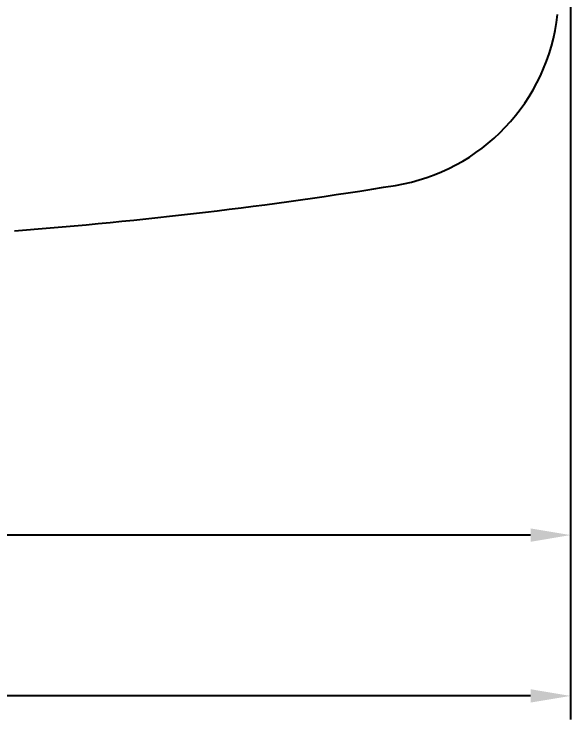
# Model space of a CAD drawing. Header units: millimetres. Extents: x 0 to 1800, y -67 to 2530.
# Drawn here: x 713.2 to 949.2, y 1154.8 to 1460.3 of the extents above; entities that cross this region are included whole.
import ezdxf

# ---------------------------------------------------------------- set-up
doc = ezdxf.new("R2010")
doc.units = ezdxf.units.MM
doc.layers.add('내부선 및 부속', color=4, linetype='Continuous')
doc.layers.add('치수선', color=7, linetype='Continuous')
doc.styles.add('____', font='')
doc.styles.get('____').set_extended_font_data('굴림')
doc.dimstyles.new('MSADIM', dxfattribs={"dimtxt": 33, "dimasz": 17, "dimexe": 10, "dimexo": 7.5, "dimgap": 10, "dimtad": 0, "dimtih": 1, "dimtoh": 1, "dimdec": 0, "dimzin": 1, "dimdsep": 46, "dimtxsty": '____', "dimcen": 11.25, "dimadec": 0, "dimazin": 0, "dimtfac": 1, "dimtdec": 0, "dimtix": 1, "dimtmove": 0, "dimatfit": 3, "dimfxl": 0, "dimtolj": 1, "dimtzin": 1, "dimarcsym": 0})

# ---------------------------------------------------------------- blocks, each defined once
blk = doc.blocks.new('*D8')
at = {"layer": '치수선', "color": 0, "linetype": 'Continuous', "lineweight": -2}
for p, q in [((949.2, 1554.8), (949.2, 1161.25)), ((224.2, 1274.8), (224.2, 1161.25)), ((241.2, 1171.25), (549.55, 1171.25)), ((932.2, 1171.25), (623.85, 1171.25))]:
    blk.add_line(p, q, dxfattribs=at)
at = {"layer": '치수선', "color": 0, "linetype": 'Continuous'}
for points in [[(241.2, 1174.09), (241.2, 1168.42), (224.2, 1171.25)], [(932.2, 1174.09), (932.2, 1168.42), (949.2, 1171.25)]]:
    blk.add_solid(points, dxfattribs=at)
at = {"layer": '치수선', "color": 0, "linetype": 'Continuous', "insert": (586.7, 1171.25), "char_height": 25, "attachment_point": 5, "style": '____'}
blk.add_mtext('\\A1;725', dxfattribs=at)
blk = doc.blocks.new('*D9')
at = {"layer": '치수선', "color": 0, "linetype": 'Continuous', "lineweight": -2}
for p, q in [((244.2, 1554.8), (244.2, 1229.46)), ((949.2, 1554.8), (949.2, 1229.46)), ((261.2, 1239.46), (559.55, 1239.46)), ((932.2, 1239.46), (633.85, 1239.46))]:
    blk.add_line(p, q, dxfattribs=at)
at = {"layer": '치수선', "color": 0, "linetype": 'Continuous'}
for points in [[(261.2, 1242.29), (261.2, 1236.62), (244.2, 1239.46)], [(932.2, 1242.29), (932.2, 1236.62), (949.2, 1239.46)]]:
    blk.add_solid(points, dxfattribs=at)
at = {"layer": '치수선', "color": 0, "linetype": 'Continuous', "insert": (596.7, 1239.46), "char_height": 25, "attachment_point": 5, "style": '____'}
blk.add_mtext('\\A1;705', dxfattribs=at)

msp = doc.modelspace()

# ---------------------------------------------------------------- linework, layer by layer
at = {"layer": '내부선 및 부속'}
for centre, radius, start, end in [((861.63, 1469.19), 82.5, 279.2525, 353.8004), ((572.4, 3244.59), 1881.31, 274.29235, 279.25254)]:
    msp.add_arc(centre, radius, start, end, dxfattribs=at)

# ---------------------------------------------------------------- dimensions: what is measured, and where the dimension line sits
at = {"layer": '치수선', "linetype": 'Continuous'}
for base, p1, p2, picture, middle in [((949.2, 1171.25), (224.2, 1282.3), (949.2, 1562.3), '*D8', (586.7, 1171.25)), ((244.2, 1239.46), (949.2, 1562.3), (244.2, 1562.3), '*D9', (596.7, 1239.46))]:
    dim = msp.add_linear_dim(base=base, p1=p1, p2=p2, dimstyle='MSADIM', override={"dimtxt": 25}, dxfattribs=at)
    dim.commit()
    dim.dimension.update_dxf_attribs({"geometry": picture, "text_midpoint": middle})

doc.saveas('drawing.dxf')
